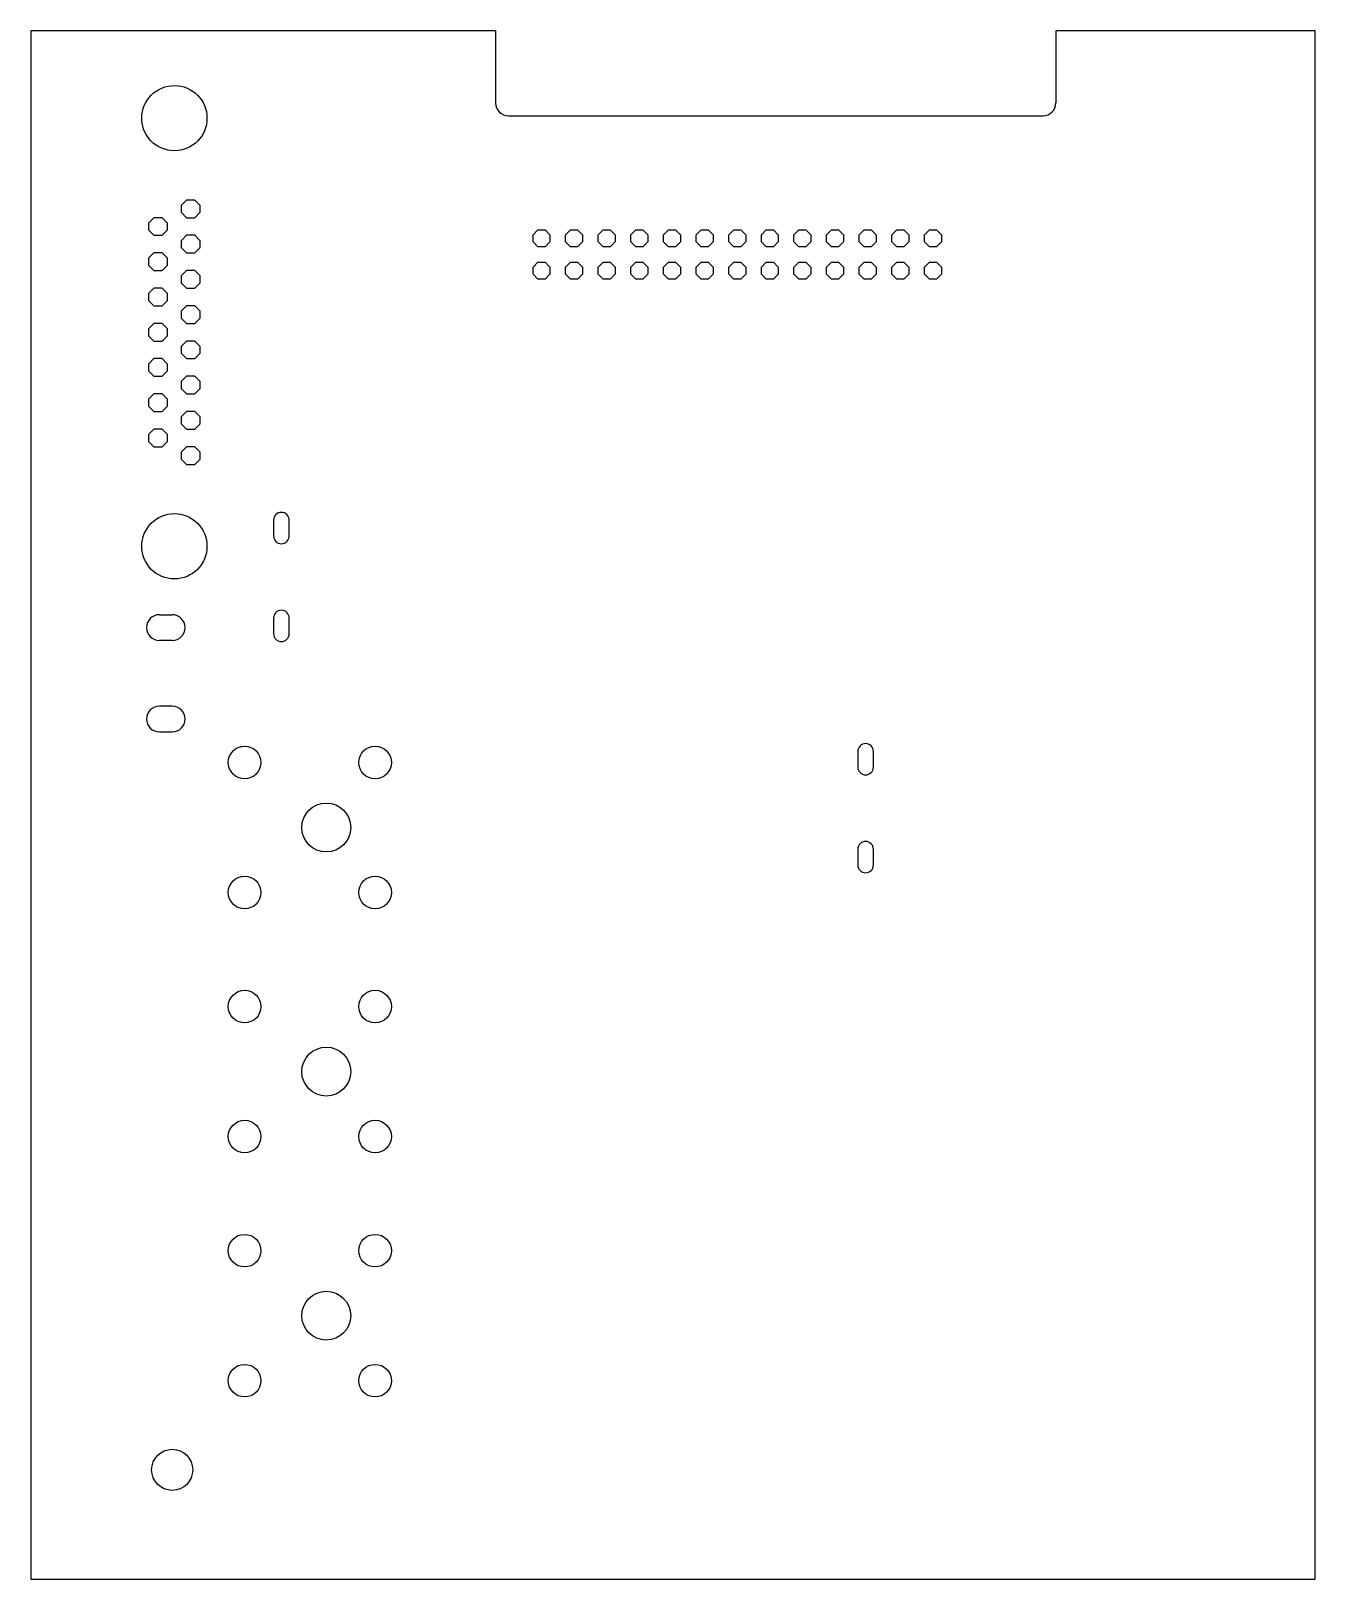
# Model space of a CAD drawing. Extents: x 0 to 100, y 0 to 120.
import ezdxf

# ---------------------------------------------------------------- set-up
doc = ezdxf.new("R2010")
doc.units = 0
for name, color, linetype in [('17', 82, 'CONTINUOUS'), ('20', 7, 'CONTINUOUS'), ('46', 140, 'CONTINUOUS')]:
    doc.layers.add(name, color=color, linetype=linetype)

# ---------------------------------------------------------------- blocks, each defined once
blk = doc.blocks.new('LONGP100')
blk.add_lwpolyline([(-0.5, -0.5), (0.5, -0.5, 1), (0.5, 0.5), (-0.5, 0.5, 1)], format="xyb", close=True)
blk = doc.blocks.new('OCTAGONP')
blk.add_lwpolyline([(-0.5, -0.2071), (-0.5, 0.2071), (-0.2071, 0.5), (0.2071, 0.5), (0.5, 0.2071), (0.5, -0.2071), (0.2071, -0.5), (-0.2071, -0.5)], close=True)
blk = doc.blocks.new('ROUNDP')
blk.add_circle((0, 0), 0.5)

msp = doc.modelspace()

# ---------------------------------------------------------------- linework, layer by layer
at = {"layer": '20'}
for p, q in [((36.18, 120.5), (0, 120.5)), ((0, 120.5), (0, 0)), ((36.18, 120.5), (36.18, 114.9)), ((100, 120.5), (79.82, 120.5)), ((79.82, 120.5), (79.82, 114.9)), ((100, 0), (100, 120.5)), ((37.18, 113.9), (78.82, 113.9)), ((0, 0), (100, 0))]:
    msp.add_line(p, q, dxfattribs=at)
msp.add_circle((11, 8.5), 1.6, dxfattribs=at)
for centre, start, end in [((37.18, 114.9), 180, 270), ((78.82, 114.9), 270, 0)]:
    msp.add_arc(centre, 1, start, end, dxfattribs=at)
at = {"layer": '46'}
for p, q in [((10, 75.06), (11, 75.06)), ((11, 73.06), (10, 73.06)), ((11, 67.94), (10, 67.94)), ((10, 65.94), (11, 65.94))]:
    msp.add_line(p, q, dxfattribs=at)
for centre, start, end in [((10, 74.06), 90, 270), ((11, 74.06), 270, 90), ((10, 66.94), 90, 270), ((11, 66.94), 270, 90)]:
    msp.add_arc(centre, 1, start, end, dxfattribs=at)

# ---------------------------------------------------------------- block references
at = {"layer": '17'}
for name, p, xscale, yscale, rotation in [('ROUNDP', (11.17, 113.7124), 5.08, 5.08, 90), ('ROUNDP', (11.17, 113.7124), 5.08, 5.08, 90), ('OCTAGONP', (12.44, 106.6512), 1.4224, 1.4224, 90), ('OCTAGONP', (12.44, 106.6512), 1.4224, 1.4224, 90), ('OCTAGONP', (9.9, 105.2796), 1.4224, 1.4224, 90), ('OCTAGONP', (9.9, 105.2796), 1.4224, 1.4224, 90), ('OCTAGONP', (12.44, 103.908), 1.4224, 1.4224, 90), ('OCTAGONP', (12.44, 103.908), 1.4224, 1.4224, 90), ('OCTAGONP', (9.9, 102.5364), 1.4224, 1.4224, 90), ('OCTAGONP', (9.9, 102.5364), 1.4224, 1.4224, 90), ('OCTAGONP', (12.44, 101.1648), 1.4224, 1.4224, 90), ('OCTAGONP', (12.44, 101.1648), 1.4224, 1.4224, 90), ('OCTAGONP', (9.9, 99.7932), 1.4224, 1.4224, 90), ('OCTAGONP', (9.9, 99.7932), 1.4224, 1.4224, 90), ('OCTAGONP', (12.44, 98.4216), 1.4224, 1.4224, 90), ('OCTAGONP', (12.44, 98.4216), 1.4224, 1.4224, 90), ('OCTAGONP', (9.9, 97.05), 1.4224, 1.4224, 90), ('OCTAGONP', (9.9, 97.05), 1.4224, 1.4224, 90), ('OCTAGONP', (12.44, 95.6784), 1.4224, 1.4224, 90), ('OCTAGONP', (12.44, 95.6784), 1.4224, 1.4224, 90), ('OCTAGONP', (9.9, 94.3068), 1.4224, 1.4224, 90), ('OCTAGONP', (9.9, 94.3068), 1.4224, 1.4224, 90), ('OCTAGONP', (12.44, 92.9352), 1.4224, 1.4224, 90), ('OCTAGONP', (12.44, 92.9352), 1.4224, 1.4224, 90), ('OCTAGONP', (9.9, 91.5636), 1.4224, 1.4224, 90), ('OCTAGONP', (9.9, 91.5636), 1.4224, 1.4224, 90), ('OCTAGONP', (12.44, 90.192), 1.4224, 1.4224, 90), ('OCTAGONP', (12.44, 90.192), 1.4224, 1.4224, 90), ('OCTAGONP', (9.9, 88.8204), 1.4224, 1.4224, 90), ('OCTAGONP', (9.9, 88.8204), 1.4224, 1.4224, 90), ('OCTAGONP', (12.44, 87.4488), 1.4224, 1.4224, 90), ('OCTAGONP', (12.44, 87.4488), 1.4224, 1.4224, 90), ('ROUNDP', (11.17, 80.3876), 5.08, 5.08, 90), ('ROUNDP', (11.17, 80.3876), 5.08, 5.08, 90), ('LONGP100', (19.5, 81.81), 1.2192, 1.2192, 270), ('LONGP100', (19.5, 81.81), 1.2192, 1.2192, 270), ('LONGP100', (19.5, 74.19), 1.2192, 1.2192, 270), ('LONGP100', (19.5, 74.19), 1.2192, 1.2192, 270), ('LONGP100', (65, 63.81), 1.2192, 1.2192, 270), ('LONGP100', (65, 63.81), 1.2192, 1.2192, 270), ('LONGP100', (65, 56.19), 1.2192, 1.2192, 270), ('LONGP100', (65, 56.19), 1.2192, 1.2192, 270)]:
    msp.add_blockref(name, p, dxfattribs=dict(at, xscale=xscale, yscale=yscale, rotation=rotation))
for name, p, xscale, yscale in [('OCTAGONP', (39.76, 104.37), 1.3208, 1.3208), ('OCTAGONP', (39.76, 104.37), 1.3208, 1.3208), ('OCTAGONP', (42.3, 104.37), 1.3208, 1.3208), ('OCTAGONP', (42.3, 104.37), 1.3208, 1.3208), ('OCTAGONP', (44.84, 104.37), 1.3208, 1.3208), ('OCTAGONP', (44.84, 104.37), 1.3208, 1.3208), ('OCTAGONP', (47.38, 104.37), 1.3208, 1.3208), ('OCTAGONP', (47.38, 104.37), 1.3208, 1.3208), ('OCTAGONP', (49.92, 104.37), 1.3208, 1.3208), ('OCTAGONP', (49.92, 104.37), 1.3208, 1.3208), ('OCTAGONP', (52.46, 104.37), 1.3208, 1.3208), ('OCTAGONP', (52.46, 104.37), 1.3208, 1.3208), ('OCTAGONP', (55, 104.37), 1.3208, 1.3208), ('OCTAGONP', (55, 104.37), 1.3208, 1.3208), ('OCTAGONP', (57.54, 104.37), 1.3208, 1.3208), ('OCTAGONP', (57.54, 104.37), 1.3208, 1.3208), ('OCTAGONP', (60.08, 104.37), 1.3208, 1.3208), ('OCTAGONP', (60.08, 104.37), 1.3208, 1.3208), ('OCTAGONP', (62.62, 104.37), 1.3208, 1.3208), ('OCTAGONP', (62.62, 104.37), 1.3208, 1.3208), ('OCTAGONP', (65.16, 104.37), 1.3208, 1.3208), ('OCTAGONP', (65.16, 104.37), 1.3208, 1.3208), ('OCTAGONP', (67.7, 104.37), 1.3208, 1.3208), ('OCTAGONP', (67.7, 104.37), 1.3208, 1.3208), ('OCTAGONP', (70.24, 104.37), 1.3208, 1.3208), ('OCTAGONP', (70.24, 104.37), 1.3208, 1.3208), ('OCTAGONP', (39.76, 101.83), 1.3208, 1.3208), ('OCTAGONP', (39.76, 101.83), 1.3208, 1.3208), ('OCTAGONP', (42.3, 101.83), 1.3208, 1.3208), ('OCTAGONP', (42.3, 101.83), 1.3208, 1.3208), ('OCTAGONP', (44.84, 101.83), 1.3208, 1.3208), ('OCTAGONP', (44.84, 101.83), 1.3208, 1.3208), ('OCTAGONP', (47.38, 101.83), 1.3208, 1.3208), ('OCTAGONP', (47.38, 101.83), 1.3208, 1.3208), ('OCTAGONP', (49.92, 101.83), 1.3208, 1.3208), ('OCTAGONP', (49.92, 101.83), 1.3208, 1.3208), ('OCTAGONP', (52.46, 101.83), 1.3208, 1.3208), ('OCTAGONP', (52.46, 101.83), 1.3208, 1.3208), ('OCTAGONP', (55, 101.83), 1.3208, 1.3208), ('OCTAGONP', (55, 101.83), 1.3208, 1.3208), ('OCTAGONP', (57.54, 101.83), 1.3208, 1.3208), ('OCTAGONP', (57.54, 101.83), 1.3208, 1.3208), ('OCTAGONP', (60.08, 101.83), 1.3208, 1.3208), ('OCTAGONP', (60.08, 101.83), 1.3208, 1.3208), ('OCTAGONP', (62.62, 101.83), 1.3208, 1.3208), ('OCTAGONP', (62.62, 101.83), 1.3208, 1.3208), ('OCTAGONP', (65.16, 101.83), 1.3208, 1.3208), ('OCTAGONP', (65.16, 101.83), 1.3208, 1.3208), ('OCTAGONP', (67.7, 101.83), 1.3208, 1.3208), ('OCTAGONP', (67.7, 101.83), 1.3208, 1.3208), ('OCTAGONP', (70.24, 101.83), 1.3208, 1.3208), ('OCTAGONP', (70.24, 101.83), 1.3208, 1.3208), ('ROUNDP', (16.64, 63.56), 2.54, 2.54), ('ROUNDP', (16.64, 63.56), 2.54, 2.54), ('ROUNDP', (26.8, 63.56), 2.54, 2.54), ('ROUNDP', (26.8, 63.56), 2.54, 2.54), ('ROUNDP', (23, 58.5), 3.81, 3.81), ('ROUNDP', (23, 58.5), 3.81, 3.81), ('ROUNDP', (16.64, 53.44), 2.54, 2.54), ('ROUNDP', (16.64, 53.44), 2.54, 2.54), ('ROUNDP', (26.8, 53.44), 2.54, 2.54), ('ROUNDP', (26.8, 53.44), 2.54, 2.54), ('ROUNDP', (16.64, 44.56), 2.54, 2.54), ('ROUNDP', (16.64, 44.56), 2.54, 2.54), ('ROUNDP', (26.8, 44.56), 2.54, 2.54), ('ROUNDP', (26.8, 44.56), 2.54, 2.54), ('ROUNDP', (23, 39.5), 3.81, 3.81), ('ROUNDP', (23, 39.5), 3.81, 3.81), ('ROUNDP', (16.64, 34.44), 2.54, 2.54), ('ROUNDP', (16.64, 34.44), 2.54, 2.54), ('ROUNDP', (26.8, 34.44), 2.54, 2.54), ('ROUNDP', (26.8, 34.44), 2.54, 2.54), ('ROUNDP', (16.64, 25.56), 2.54, 2.54), ('ROUNDP', (16.64, 25.56), 2.54, 2.54), ('ROUNDP', (26.8, 25.56), 2.54, 2.54), ('ROUNDP', (26.8, 25.56), 2.54, 2.54), ('ROUNDP', (23, 20.5), 3.81, 3.81), ('ROUNDP', (23, 20.5), 3.81, 3.81), ('ROUNDP', (16.64, 15.44), 2.54, 2.54), ('ROUNDP', (16.64, 15.44), 2.54, 2.54), ('ROUNDP', (26.8, 15.44), 2.54, 2.54), ('ROUNDP', (26.8, 15.44), 2.54, 2.54)]:
    msp.add_blockref(name, p, dxfattribs=dict(at, xscale=xscale, yscale=yscale))

doc.saveas('drawing.dxf')
